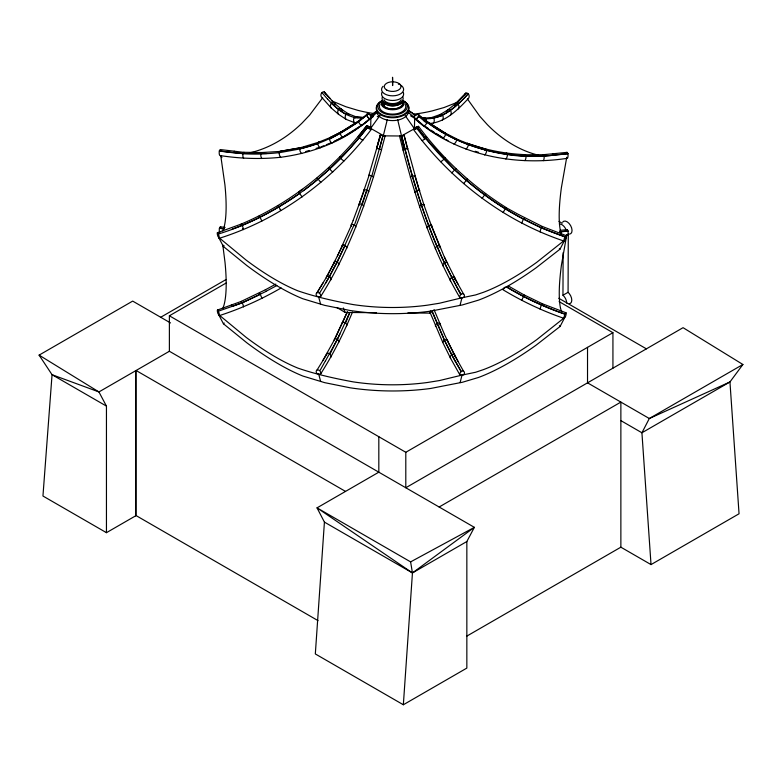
<?xml version="1.0" encoding="UTF-8"?>
<svg xmlns="http://www.w3.org/2000/svg" width="782" height="782" viewBox="0 0 782 782"><rect width="100%" height="100%" fill="white"/><g stroke="black" fill="none" stroke-linecap="round" stroke-linejoin="round"><path stroke-width="1.17" d="M301.539 148.14A4.203 2.356 76.8 0 0 301.011 147.749L280.083 151.297A2.532 1.32 83 0 0 279.223 152.48L279.174 153.135A4.076 2.121 83 0 0 280.738 157.26C313.944 152.92 347.228 140.095 371.655 116.85L370.668 115.345A4.184 2.717 51 0 0 368.586 113.849C364.813 113.302 367.863 118.796 370.15 118.893C368.175 118.747 364.959 113.429 368.459 113.957A4.164 2.727 47.3 0 1 370.609 115.394L371.655 116.85M566.676 303.064A7.165 4.125 60.4 0 0 564.174 296.525L562.962 295.225L563.118 252.703M569.257 303.758A7.165 4.125 60.4 0 0 569.286 293.621L568.074 292.321L568.289 234.004M301.705 153.536A4.076 2.278 76.8 0 1 299.75 149.479L299.75 148.834A2.532 1.417 76.8 0 1 300.62 147.651L304.325 146.605M552.913 153.78L567.018 152.353A2.532 0.968 84.2 0 1 567.84 153.526L567.967 154.181A4.193 1.603 84.2 0 1 567.449 158.296C514.321 166.429 456.659 155.227 415.389 119.275L416.865 118.424A4.164 2.678 -47.1 0 0 418.575 116.362C419.905 112.54 414.313 114.964 413.961 117.232C414.177 114.856 419.817 112.52 418.458 116.254A4.184 2.659 -50.8 0 1 416.816 118.385L415.389 119.275L413.961 117.241M242.694 228.588L243.388 229.605A4.076 0.723 67.5 0 0 242.391 225.881L241.267 224.063L217.347 232.753A4.193 0.909 70.3 0 0 217.855 236.252L219.273 238.315C279.839 219.204 333.103 179.831 371.352 129.362L370.648 128.356L370.903 117.886L376.533 111.728M410.55 115.795L414.656 118.238L414.411 128.707L401.41 136L383.288 135.853L380.101 135.09L385.125 136.322L381.841 135.266M373.366 116.508L361.861 125.619A4.076 2.62 54.4 0 1 358.782 122.07L358.674 121.464A2.532 1.632 54.4 0 1 359.534 120.291L367.648 113.781M415.154 127.701L418.595 126.44L416.845 128.346A4.164 1.105 -35.1 0 1 414.695 129.489C411.127 128.825 422.094 123.967 416.728 128.18A4.184 0.978 -37.4 0 1 414.646 129.421L413.649 129.724C451.322 180.574 503.784 220.886 563.988 241.071L565.494 239.067A4.066 0.958 -69.3 0 0 566.002 235.568L542.356 226.487L518.622 214.561M378.82 436.708L378.82 472.181L317.033 507.86L324.422 522.112L315.322 653.938L403.346 704.758L466.844 668.092L466.844 541.525L474.361 527.342L169.381 351.265L98.933 391.938L52.052 374.705L39.1 355.126L132.686 301.099L170.515 322.937M366.406 126.078L366.738 125.941A4.164 1.153 35.8 0 1 368.439 126.449C376.152 131.669 365.546 128.473 366.856 125.775A4.184 1.036 38.1 0 1 368.488 126.391L369.925 127.31M403.346 704.758L412.446 572.932L410.609 561.887L317.033 507.86L412.446 572.932L466.844 541.525M320.209 147.915A4.066 2.405 70.5 0 1 317.883 143.966L317.844 143.331A2.532 1.496 70.5 0 1 318.714 142.148L319.144 142.246A4.203 2.483 70.5 0 1 319.437 142.402M234.268 151.209L220.319 149.567A2.532 1.017 -83.2 0 0 219.449 150.75L219.302 151.395A4.066 1.632 -83.2 0 0 219.81 155.52C239.976 158.629 260.435 159.411 280.738 157.26M225.108 227.425L220.377 226.868A2.532 1.017 -83.2 0 0 219.507 228.051L219.371 228.706A4.066 1.632 -83.2 0 0 219.742 232.606M566.735 157.27L561.398 187.631A149.851 29.081 -72.4 0 0 560.371 230.543L561.486 234.698M456.551 140.281L456.629 139.665A2.532 1.505 -65 0 0 455.798 138.492L444.655 132.774L425.691 120.897A4.076 2.561 -54.1 0 0 424.274 121.63M380.189 135.12L376.601 148.394L377.344 148.775M380.472 135.081L376.719 148.306M383.2 136.205L387.256 119.754M370.648 128.356L383.688 135.765M506.101 207.641L518.632 214.561M460.041 305.312L461.957 297.786L475.661 294.922L483.325 292.341A149.851 51.348 -44 0 0 536.618 262.41L564.751 240.054L560 249.175L536.217 267.718A162.431 55.659 -44 0 1 478.457 300.151L462.406 304.931L430.677 311.148A162.431 90.771 0.9 0 1 350.092 310.493L324.608 305.342L302.859 298.763A162.431 53.244 45.2 0 1 246.662 265.411L223.388 246.486L218.579 237.298L246.135 260.093A149.851 49.119 45.2 0 0 297.971 290.855C315.899 296.994 334.51 301.178 353.161 304.579A149.851 83.742 0.9 0 0 427.5 305.166L439.416 303.25L461.957 297.786M460.109 382.613L462.025 375.096L475.73 372.232L483.384 369.642A149.851 51.348 -44 0 0 536.677 339.711L564.819 317.365L560.068 326.475L536.286 345.028A162.431 55.659 -44 0 1 478.525 377.462L462.475 382.242L430.735 388.449A162.431 90.771 0.9 0 1 350.16 387.804L324.677 382.652L302.917 376.064A162.431 53.244 45.2 0 1 246.721 342.712L223.447 323.797L218.637 314.599L246.203 337.404A149.851 49.119 45.2 0 0 298.04 368.166C315.967 374.295 334.579 378.478 353.229 381.88A149.851 83.742 0.9 0 0 427.568 382.476L439.474 380.56L462.025 375.096M380.609 134.963L368.899 175.207A4.203 0.674 17.2 0 0 368.762 175.618M373.385 177.152L381.567 149.831L379.475 148.932L382.994 135.569L371.861 175.94A4.066 0.655 17.2 0 1 373.385 177.152C360.189 218.892 343.885 260.044 320.297 297.082L316.788 296.192A4.193 2.766 31.3 0 1 316.808 292.81L317.248 292.595A2.532 1.672 31.3 0 1 319.271 293.113L319.77 293.563A4.066 2.678 31.3 0 1 320.297 297.082M381.44 149.87L385.018 136.283M371.538 175.813L369.153 175.197L359.241 203.975A4.203 1.241 20 0 0 359.27 205.089M363.513 206.565A4.066 1.202 20 0 0 362.203 204.718L371.45 175.784M222.831 230.964L223.906 227.865M222.899 308.264L223.975 305.175A149.851 32.238 73.2 0 0 225.001 262.244L222.753 244.698M353.141 220.407L364.578 189.694A2.532 0.577 18.6 0 1 366.602 190.202L367.188 190.456A4.066 0.929 18.6 0 1 368.605 191.991M366.787 190.27L354.393 225.206A4.076 1.564 22.1 0 1 355.556 227.464M351.538 226.106A4.203 1.613 22.1 0 1 351.431 224.463L353.249 220.397M503.07 212.538L506.13 207.533C472.103 186.272 442.436 158.365 418.458 126.244L418.468 126.264M565.943 235.47L565.865 235.48A2.532 0.596 -69.3 0 0 564.995 236.633L564.731 237.249A4.193 0.987 -69.3 0 0 563.988 241.071M564.047 318.382L565.552 316.378A4.066 0.958 -69.3 0 0 566.07 312.868L565.933 312.78A2.532 0.596 -69.3 0 0 565.054 313.944L564.799 314.56A4.193 0.987 -69.3 0 0 564.057 318.382C542.767 311.099 522.396 301.451 503.129 289.839L504.468 287.307M414.656 118.238L423.785 126.127A4.203 2.649 -54.1 0 0 426.737 123.018L427.011 122.129A2.532 1.593 -54.1 0 0 426.19 120.848L425.995 120.829M407.842 312.956L429.533 313.123L430.413 310.904M565.924 236.653L566.794 234.58L561.466 264.932A149.851 29.081 -72.4 0 0 560.44 307.844M354.09 225.001L353.845 224.874A2.532 0.968 22.1 0 0 351.812 224.366L337.394 256.203M354.021 224.962L337.345 262.029L325.459 283.504M347.276 311.989L334.725 338.831A4.203 2.307 26.9 0 0 334.276 340.502M347.374 311.969L335.038 338.674L323.044 360.189M346.592 325.811A4.076 1.916 24.4 0 0 345.605 323.152L349.74 312.614L337.404 339.329L325.527 360.805M352.457 312.126C343.503 333.719 332.937 354.666 320.356 374.382L316.857 373.493A4.193 2.766 31.3 0 1 316.866 370.121L317.306 369.906A2.532 1.672 31.3 0 1 319.339 370.424M241.179 224.698A4.203 0.743 67.5 0 1 241.198 224.141L241.237 224.063C290.826 203.222 334.1 168.58 366.572 125.804L368.254 127.789L371.342 129.362M243.456 306.915A4.076 0.723 67.5 0 0 242.449 303.191L241.296 301.373L265.333 289.829M346.524 248.51A4.076 1.916 24.4 0 0 345.536 245.851L345.009 245.48A2.532 1.193 24.4 0 0 342.975 244.971L327.287 275.899L317.023 292.663M345.175 245.568L329.574 276.496L319.506 293.279M339.857 334.07L329.984 354.129A4.076 2.512 29.4 0 1 330.63 357.462M370.345 115.873L370.707 115.325A2.532 2.405 59.9 0 1 371.88 114.798M326.397 277.942A4.203 2.59 29.4 0 1 326.954 276.075L335.067 261.364A2.532 1.388 26.9 0 1 337.101 261.872L337.619 262.273A4.066 2.229 26.9 0 1 338.43 265.293M354.402 117.466L354.011 118.014A4.076 3.842 -75.9 0 0 354.578 122.686L356.103 122.833M345.732 114.768L346.133 114.231A2.532 2.336 -62.2 0 1 348.185 113.742L356.709 117.085L363.738 117.554A2.532 2.414 87.2 0 0 361.695 118.033L361.313 118.59A4.066 3.871 87.2 0 0 361.02 119.451M329.711 353.865L329.476 353.699A2.532 1.564 29.4 0 0 327.453 353.181L317.091 369.964M317.14 292.615L323.103 282.84M320.366 374.392A4.066 2.678 31.3 0 0 319.828 370.873L325.459 360.746M231.492 304.96L217.406 310.063A4.193 0.909 70.3 0 0 217.924 313.553L219.341 315.615C240.827 308.685 261.442 299.379 280.963 288.05L280.699 287.483M401.303 136.039L399.524 136.371L401.567 135.716M341.842 109.754A4.203 3.754 -52.2 0 0 341.314 109.128L340.796 108.815A2.532 2.268 -52.2 0 0 338.743 109.304L338.323 109.832A4.066 3.636 -52.2 0 0 338.567 114.328L346.143 119.372L354.588 122.676M334.95 104.211A4.203 3.617 -45.3 0 0 334.1 102.892L333.601 102.598A2.532 2.18 -45.3 0 0 331.548 103.077L331.109 103.595A4.076 3.509 -45.3 0 0 331.206 107.965L338.567 114.319M322.692 97.73L309.643 115.071L301.989 123.155A149.851 112.667 -81.5 0 1 249.869 152.813M482.103 198.384L485.583 193.613L485.299 194.024M366.445 126.264L366.856 125.775L358.293 136.42A2.532 0.557 40.2 0 0 359.124 137.612L359.612 138.062A4.076 0.899 40.2 0 0 362.956 140.095M367.442 127.446L367.511 127.202C329.945 176.595 277.893 215.588 218.364 234.033L218.286 233.867A2.532 0.547 70.3 0 0 217.464 232.674L217.406 232.665M370.453 128.629L379.964 115.423M169.381 351.265L169.381 315.791L405.799 452.289L405.799 487.763L683.067 327.678L742.9 364.49L729.948 381.958L641.924 432.778L620.869 420.618M367.579 127.261C349.114 151.18 327.678 172.92 303.26 190.798M451.771 172.89L455.926 168.677L455.437 168.912M329.926 98.337L324.11 91.963A2.532 2.111 -41.5 0 0 322.067 92.442L321.617 92.95A4.066 3.392 -41.5 0 0 321.598 97.193L331.206 107.955M461.018 371.714L460.764 371.988A4.193 2.805 -29.4 0 0 460.227 375.497L463.765 374.695A4.066 2.717 -29.4 0 0 463.755 371.313L463.306 371.088A2.532 1.691 -29.4 0 0 461.253 371.548L451.664 354.735L444.469 340.092L432.114 311.128M429.533 123.536C445.711 122.148 458.008 109.597 468.516 98.356A4.193 3.46 43.9 0 0 468.506 94.114L468.066 93.605A2.532 2.092 43.9 0 0 466.033 93.107L455.388 103.889A4.076 3.47 47.7 0 0 454.518 105.189M465.877 93.156L455.73 103.635L447.685 109.998A4.066 3.607 54.6 0 0 447.148 110.614M468.164 93.684C460.647 101.943 452.338 110.086 442.329 114.993A2.532 2.317 64.4 0 0 440.305 114.495L431.469 117.603A2.532 2.366 77.7 0 1 433.492 118.092L433.873 118.639A4.203 3.93 77.7 0 1 433.267 123.292M468.271 93.791C456.59 106.499 440.706 122.109 421.821 117.906M223.388 246.486L224.141 245.714M223.447 323.797L224.209 323.025M467.079 179.43L467.48 179.107L463.609 183.575M366.797 114.495L367.696 113.673M366.719 115.218L358.684 121.709L340.238 133.36L329.457 139.264A4.066 2.493 65.5 0 0 332.037 143.106M377.374 111.914C364.871 124.436 349.798 134.201 333.797 141.64M421.957 140.584A4.203 0.87 -39.5 0 0 424.909 138.883L425.77 138.16A2.532 0.518 -39.5 0 0 426.63 136.997L426.532 136.899A4.076 0.841 -39.5 0 0 425.74 137.104M450.383 115.198A4.203 3.724 54.6 0 0 450.647 110.712L450.237 110.184A2.532 2.248 54.6 0 0 448.203 109.695L439.767 114.817A4.076 3.724 64.4 0 0 439.201 115.453M302.106 196.937L298.675 192.108L302.263 189.342M465.808 93.195L465.544 93.39A4.066 3.353 43.9 0 0 464.616 95.042M460.969 294.403L461.194 294.247A2.532 1.691 -29.4 0 1 463.247 293.778L463.697 294.003A4.066 2.717 -29.4 0 1 463.706 297.395L460.158 298.186C430.872 248.226 413.424 192.343 399.622 136.41L399.612 136.42M566.94 152.343L566.774 152.461A4.066 1.554 84.2 0 0 566.481 152.852M566.833 229.771L567.087 229.664A2.532 0.968 84.2 0 1 567.908 230.837L568.025 231.482A4.193 1.603 84.2 0 1 567.517 235.607M370.521 115.531L376.142 111.357M423.101 118.375L423.678 118.053A2.532 2.395 -86.5 0 1 425.701 118.541L426.063 119.089A4.203 3.969 -86.5 0 1 426.327 121.767M299.623 193.467C278.666 207.816 256.369 220.544 232.362 229.018M399.543 136.43L404.519 135.12L401.635 135.96M318.792 142.138L330.444 137.446L341.294 131.923L360.043 120.35M358.674 121.63C341.754 133.331 323.337 143.077 303.269 148.042M344.862 135.814L362.594 124.621M334.862 261.403L334.667 261.53A4.203 2.307 26.9 0 0 334.325 263.495M160.701 317.267L225.939 279.604M169.381 315.791L226.047 283.074M106.45 532.679L106.45 406.112L52.052 374.705L42.951 496.023L106.45 532.679L136.078 515.582L318.01 620.625M405.799 452.289L612.932 332.692L612.932 368.175M439.142 507.01L620.869 402.095L620.869 547.185L466.61 636.235M742.9 364.49L649.314 418.517L641.924 432.778L651.025 564.594L739.049 513.774L729.948 381.958L649.314 418.517L587.526 382.838L587.526 347.364M455.662 103.674L455.896 103.586A2.532 2.16 47.7 0 1 457.92 104.084L458.35 104.602A4.203 3.587 47.7 0 1 458.252 108.962M562.962 295.225L568.074 292.321M429.533 313.123L431.654 311.94M265.313 289.819L275.87 284.091M266.271 291.197L276.857 285.538M410.609 561.887L474.361 527.342L412.446 572.932L324.422 522.112M266.32 291.275L242.303 302.82L218.354 311.177A2.532 0.547 70.3 0 0 217.533 309.975L217.533 309.975M329.388 138.893L329.398 138.639A2.532 1.554 65.5 0 1 330.258 137.456L341.187 131.914L359.73 120.272M334.794 141.073L343.875 136.439L343.142 137.446A4.066 2.561 60.4 0 1 340.317 133.722L340.238 133.106A2.532 1.593 60.4 0 1 341.099 131.933L341.284 131.914M458.682 101.748L444.098 107.525L432.143 110.917A149.851 145.061 3 0 1 413.14 114.221M261.941 298.362L260.338 294.374L242.264 302.742L232.42 306.329M407.334 148.932L407.823 148.6L404.871 149.137C413.453 182.177 423.639 214.855 436.874 246.35L436.591 246.565A4.203 2.004 -22.9 0 0 435.633 249.214M320.737 146.987L324.012 145.657M326.202 144.768L331.695 142.539M467.059 143.448L467.489 143.36A2.532 1.456 -69.9 0 1 468.31 144.533L468.262 145.159A4.203 2.414 -69.9 0 1 465.916 149.079M231.462 304.96L241.364 301.383M392.564 85.57L392.544 77.271L392.672 85.492M401.577 135.716L404.851 149.137L402.965 150.056M442.289 120.125A4.203 3.851 64.4 0 0 442.729 115.531L432.065 118.297M377.276 116.616L379.162 116.264M327.179 275.929L327.384 275.88A2.532 1.564 29.4 0 1 329.418 276.398L329.916 276.818A4.076 2.512 29.4 0 1 330.561 280.152M327.355 353.2L327.023 353.386A4.203 2.59 29.4 0 0 326.465 355.253M304.227 146.596L318.89 142.148M317.824 143.497L299.721 149.088M305.733 151.561L309.193 150.506M316.114 148.394L319.574 147.339M334.94 338.704L335.136 338.665A2.532 1.388 26.9 0 1 337.169 339.183L337.687 339.584A4.066 2.229 26.9 0 1 338.498 342.604M403.141 135.335L404.47 135.11M484.625 155.002A4.203 2.278 -76.1 0 0 486.6 150.965L486.609 150.33A2.532 1.369 -76.1 0 0 485.788 149.157L485.397 149.254A4.076 2.199 -76.1 0 0 484.625 149.88M384.48 106.557L383.776 106.029L383.776 102.765L385.389 103.986M403.199 135.599L404.069 135.149L407.354 148.56M342.878 244.981L342.584 245.098A4.203 1.975 24.4 0 0 342.105 246.047M280.23 151.297L300.777 147.651M279.174 152.734L299.721 149M243.661 158.287A4.076 1.769 -86.4 0 1 242.889 154.132L242.997 153.477A2.532 1.095 -86.4 0 1 243.867 152.295L261.872 152.529L280.445 151.415M441.996 137.221L442.72 138.248A4.203 2.581 -60 0 0 445.564 134.563L445.662 133.957A2.532 1.554 -60 0 0 444.841 132.784L444.362 132.852A4.066 2.493 -60 0 0 443.697 133.165M414.841 176.233A4.066 0.684 -16 0 0 414.959 175.588L411.977 176.263A4.203 0.704 -16 0 0 410.501 177.455M553.881 155.061L567.869 153.643M454.723 138.903A4.066 2.424 -65 0 1 455.349 138.57L455.623 138.482C477.44 148.482 501.203 153.595 525.133 154.66A2.532 1.163 -87.8 0 1 525.954 155.833L544.077 156.156L567.908 153.79M559.98 230.377L567.009 229.654M559.775 231.775L567.937 230.944M559.804 231.922L567.976 231.101M552.952 153.771L543.07 154.719L524.82 154.768A4.066 1.867 -87.8 0 0 524.429 155.159M553.91 155.207C506.013 159.87 455.564 147.309 418.751 115.374L418.878 115.648M431.293 117.652L423.414 118.141M279.184 152.646C259.262 154.944 239.165 154.025 219.371 151.004M266.691 153.526L242.948 153.653L219.39 150.916M359.417 203.916L359.603 203.916A2.532 0.753 20 0 1 361.636 204.425L361.89 204.542M419.592 190.759A4.066 0.958 -17.3 0 0 419.328 190.173L418.966 190.134A2.532 0.596 -17.3 0 0 416.914 190.603L416.347 190.847A4.203 0.987 -17.3 0 0 414.968 192.362M398.38 84.221L399.846 84.202M425.799 118.62L432.153 118.405M339.74 156.869L340.942 158.609A4.066 0.684 43.9 0 0 344.021 160.916M424.186 205.441A4.066 1.232 -18.7 0 0 423.991 204.503L423.619 204.444A2.532 0.772 -18.7 0 0 421.566 204.904L421.009 205.187A4.203 1.271 -18.7 0 0 419.738 207.015M364.49 189.684L364.226 189.713A4.203 0.958 18.6 0 0 364.158 190.446M336.798 307.473L345.204 312.458L376.523 312.702M330.336 137.446L330.718 137.544A4.203 2.571 65.5 0 1 331.03 137.691M431.244 226.77A4.076 1.593 -20.7 0 0 431.293 225.108L430.902 225.011A2.532 0.987 -20.7 0 0 428.859 225.48L428.311 225.793A4.203 1.642 -20.7 0 0 427.187 228.031M363.855 117.583L356.455 116.977A2.532 2.385 -75.9 0 0 354.402 117.466M354.207 117.671L361.558 118.16M355.693 117.74C344.315 115.413 334.892 107.437 327.482 98.855M234.199 151.2L244.15 152.412A4.203 1.828 -86.4 0 1 244.492 152.813M219.459 228.227L224.063 228.774M219.429 228.315L224.043 228.862M447.558 263.837A4.066 2.268 -25.2 0 0 446.981 262.439L446.561 262.263A2.532 1.408 -25.2 0 0 444.518 262.732L444 263.114A4.203 2.336 -25.2 0 0 443.198 266.124M447.548 341.431A4.066 2.268 -25.2 0 0 447.05 339.75L446.63 339.574A2.532 1.408 -25.2 0 0 444.577 340.033L444.068 340.424A4.203 2.336 -25.2 0 0 443.267 343.435L450.627 358.41L460.227 375.497M377.002 148.316L379.475 148.932M220.436 226.858L220.641 226.985A4.193 1.691 -83.2 0 1 220.788 227.151M454.684 279.321A4.076 2.542 -27.6 0 0 454.195 277.111L453.755 276.906A2.532 1.584 -27.6 0 0 451.703 277.366L451.204 277.786A4.203 2.629 -27.6 0 0 450.559 281.1M485.69 149.137L467.372 143.35M475.251 151.268L478.525 152.304M439.836 247.611A4.076 1.945 -22.9 0 0 439.572 245.89L439.171 245.753A2.532 1.212 -22.9 0 0 437.118 246.213L441.908 257.64M417.93 114.104L418.81 114.925M564.936 236.741C505.827 217.064 454.283 177.631 417.412 127.662L417.539 127.867M564.878 236.878L541.31 227.914L517.567 215.988M566.002 312.78L542.425 303.787L524.556 295.137L523.324 296.906A4.203 0.587 -62.5 0 0 521.936 300.444M565.005 314.051C544.507 307.013 524.82 297.844 506.257 286.662M564.946 314.188C544.428 307.17 524.742 297.981 506.179 286.798M356.563 117.017L357.003 117.31A4.203 3.959 -75.9 0 1 357.306 117.623M348.293 113.781L348.713 114.064A4.203 3.881 -62.2 0 1 349.271 114.71M331.373 100.731L345.898 106.743L357.804 110.321A149.851 145.061 3 0 0 374.519 113.625M517.645 215.852C494.791 203.496 473.921 187.7 454.968 169.968M508.271 285.958L524.595 295.215A4.066 0.567 -62.5 0 1 524.468 295.967M444.049 138.404L432.094 131.542L424.87 126.391M446.043 139.548L448.037 140.692M558.798 298.274L646.401 348.85M559.11 301.617L612.932 332.692M620.869 547.185L651.025 564.594M345.517 491.409L136.078 370.492L136.078 515.582M558.993 221.384L562.15 223.232M39.1 355.126L98.933 391.938L106.45 406.112M444.714 132.764L426.063 120.819L417.94 114.201M425.056 126.381L428.037 128.287M431.029 130.203L434.02 132.119M436.014 133.39L440.999 136.586M343.269 110.467L348.44 113.84M340.962 111.044L345.986 114.358M345.312 322.927L345.067 322.79A2.532 1.193 24.4 0 0 343.044 322.272L342.643 322.409A4.203 1.975 24.4 0 0 342.174 323.357M340.903 108.845L343.406 110.526M317.15 177.973L320.815 182.411M408.214 110.184L415.164 115.071M408.302 110.301L415.262 115.198M383.776 103.644L384.48 104.182L384.48 103.302M384.089 106.469L383.581 106.088A10.42 6.012 0 0 1 382.545 101.523M384.275 106.606L385.243 107.339A10.42 6.012 0 0 0 397.813 108.287A10.42 6.012 0 0 0 402.662 101.523M423.062 125.1L408.106 112.158M324.354 92.051L324.608 92.247A4.193 3.499 -41.5 0 1 325.566 94.299M418.741 115.501C448.203 141.425 487.851 154.308 526.012 156.478A4.203 1.926 -87.8 0 1 524.849 160.623M426.737 123.018L418.575 116.362M333.709 102.628L341.04 108.913M331.402 103.204L338.596 109.421M454.87 170.075L425.682 138.238L417.656 127.769M333.846 102.686L324.217 91.993M321.91 92.559L327.423 98.923M559.345 248.383L560 249.175M559.413 325.693L560.068 326.475M298.675 192.098L299.144 192.724M424.909 138.883L416.845 128.346M405.203 115.628L414.607 128.981M280.2 209.732C282.058 212.518 277.874 204.913 278.089 206.135M467.372 98.884L479.933 116.43L487.333 124.631A149.851 110.438 82.6 0 0 538.026 155.11M453.912 276.936L463.462 293.846M461.087 294.315C432.338 245.333 415.252 190.525 401.713 135.677L401.772 135.931M463.521 371.147L453.971 354.236L444.411 334.354M455.583 361.743L461.155 371.616M457.89 283.974L444.352 257.043L429.621 221.023M457.949 361.274L446.835 339.623M455.447 361.841L444.352 340.18L431.987 311.197M260.338 294.374L259.36 293.074A4.203 0.508 63.5 0 0 259.438 293.582M444.411 257.063L446.776 262.312M441.918 257.63L460.706 294.677A4.193 2.805 -29.4 0 0 460.158 298.186M442.778 342.35L430.198 312.751M444.469 334.373L434 309.584M343.327 307.971L345.204 312.458M220.993 155.55L221.853 157.641M218.364 234.033L218.54 234.492A4.066 0.88 70.3 0 1 219.273 238.315M218.432 311.334L218.598 311.793A4.066 0.88 70.3 0 1 219.341 315.625M431.097 225.03L439.376 245.783M423.756 204.444L429.67 221.032M414.734 175.569L423.805 204.444M419.152 190.134L404.02 135.159M318.567 296.642L320.61 304.198M318.636 373.952L320.679 381.499M560.44 307.854L561.544 311.998M401.41 136L404.763 149.645L397.706 119.832M404.196 149.352L400.941 136.117M220.759 155.686L224.933 184.943A149.851 32.238 73.2 0 1 223.906 227.865M261.882 221.052L259.292 215.764A4.203 0.508 63.5 0 0 259.38 216.272M384.206 103.371L384.206 106.626M135.599 370.766L135.599 515.856M261.931 158.521A4.066 1.945 88.7 0 1 260.777 154.367L260.856 153.712A2.532 1.212 88.7 0 1 261.726 152.529L262.048 152.646A4.203 2.004 88.7 0 1 262.253 152.813M408.341 111.503A15.738 9.091 0 0 1 392.603 120.594A15.738 9.091 0 0 1 376.865 111.503M402.984 100.516A14.682 8.475 0 0 1 402.984 112.5A14.682 8.475 0 0 1 382.222 112.5A14.682 8.475 0 0 1 382.222 100.516M403.942 101.191A16.041 9.257 0 0 1 403.942 114.28A16.041 9.257 0 0 1 381.264 114.28A16.041 9.257 0 0 1 381.264 101.191M404.196 101.592A16.393 9.462 0 0 1 404.196 114.974A16.393 9.462 0 0 1 381.02 114.974A16.393 9.462 0 0 1 381.02 101.592M403.756 101.357A11.544 6.667 0 0 1 392.603 109.754A11.544 6.667 0 0 1 381.45 101.357M405.35 104.534A13.196 7.625 0 0 1 392.603 114.123A13.196 7.625 0 0 1 379.857 104.534M402.456 101.562A10.195 5.885 0 0 1 397.706 108.18A10.195 5.885 0 0 1 385.389 107.242L383.776 106.029A10.195 5.885 0 0 1 382.75 101.562M401.44 102.765A10.195 5.885 0 0 1 397.706 104.925M396.914 105.159A10.195 5.885 0 0 1 388.292 105.159M402.798 96.87A10.557 6.09 0 0 1 392.603 104.544A10.557 6.09 0 0 1 382.408 96.87M402.798 101.396A10.557 6.09 0 0 1 392.603 105.912A10.557 6.09 0 0 1 382.408 101.396M400.404 84.964A11.026 6.364 0 0 1 401.049 93.557A11.026 6.364 0 0 1 386.279 94.681A11.026 6.364 0 0 1 383.053 86.284M403.258 92.462A11.026 6.364 0 0 1 392.603 100.477A11.026 6.364 0 0 1 381.948 92.462M401.234 99.783A8.934 5.161 0 0 1 392.603 103.605A8.934 5.161 0 0 1 383.972 99.783M542.464 227.122A4.076 0.811 -66.5 0 0 542.425 226.575L542.307 226.506A2.532 0.499 -66.5 0 0 541.437 227.66L541.154 228.266A4.203 0.831 -66.5 0 0 540.147 231.98M524.399 218.657A4.066 0.567 -62.5 0 0 524.527 217.914L523.256 219.605A4.203 0.587 -62.5 0 0 521.868 223.134M444.508 157.915A4.066 0.626 -43.2 0 1 444.987 157.739L443.726 159.43A4.203 0.645 -43.2 0 1 440.677 161.708M424.167 138.043A4.076 0.841 -39.5 0 1 425.457 137.241M335.058 104.602A4.203 3.617 -45.3 0 1 335.126 105.013M342.047 110.106A4.203 3.754 -52.2 0 1 342.213 110.487M346.133 119.372A4.076 3.754 -62.2 0 1 345.732 114.768M446.766 111.357A4.066 3.607 54.6 0 1 446.933 110.966M430.315 118.571A4.076 3.802 77.7 0 1 430.599 118.229M414.04 115.198A2.532 2.385 -60.9 0 1 415.525 115.335M408.595 111.054A4.203 3.92 -48 0 1 408.546 113.234M332.79 171.923A4.066 0.499 47.2 0 1 329.955 169.371L328.753 167.631A4.203 0.518 47.2 0 1 329.017 167.768M358.576 136.342A4.203 0.929 40.2 0 1 358.987 136.459M542.591 155.217A4.076 1.681 87.3 0 1 542.923 154.826L543.197 154.709A2.532 1.046 87.3 0 1 544.008 155.882L544.116 156.537A4.203 1.74 87.3 0 1 543.334 160.681M505.749 153.624A4.076 2.043 -82.2 0 1 506.208 153.243L506.56 153.135A2.532 1.271 -82.2 0 1 507.381 154.308L507.401 154.953A4.203 2.111 -82.2 0 1 505.827 159.059M456.561 140.281A4.203 2.502 -65 0 1 453.951 144.084M566.432 230.416A4.066 1.554 84.2 0 1 566.833 229.771M454.753 356.631A4.076 2.542 -27.6 0 0 454.254 354.412L453.824 354.207A2.532 1.584 -27.6 0 0 451.771 354.676L451.273 355.087A4.203 2.629 -27.6 0 0 450.627 358.41M439.904 324.921A4.076 1.945 -22.9 0 0 439.64 323.201L439.24 323.054A2.532 1.212 -22.9 0 0 437.187 323.523L436.659 323.875A4.203 2.004 -22.9 0 0 435.691 326.524M542.493 304.697A4.076 0.811 -66.5 0 0 542.483 303.885L542.425 303.787A2.532 0.499 -66.5 0 0 541.506 304.97L541.222 305.576A4.203 0.831 -66.5 0 0 540.206 309.291M241.247 301.999A4.203 0.743 67.5 0 1 241.237 301.588M562.659 222.117A7.165 4.125 60.4 0 1 570.586 225.539A7.165 4.125 60.4 0 1 569.511 234.131M559.394 223.955A7.165 4.125 60.4 0 1 566.266 230.123M566.755 234.854A7.165 4.125 60.4 0 1 565.435 236.711M386.699 90.028A8.358 4.829 0 0 0 400.677 87.858A8.358 4.829 0 0 0 390.443 81.954A8.358 4.829 0 0 0 386.699 90.028"/></g></svg>
